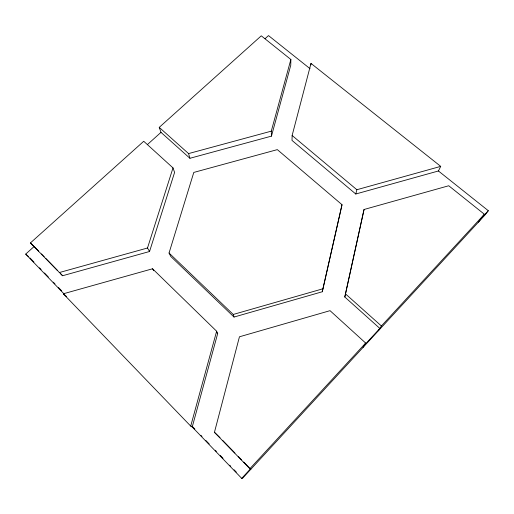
<?xml version="1.0" encoding="UTF-8"?>
<svg xmlns="http://www.w3.org/2000/svg" width="514" height="514" viewBox="0 0 514 514"><rect width="100%" height="100%" fill="white"/><g stroke="black" fill="none" stroke-linecap="round" stroke-linejoin="round"><path stroke-width="0.77" d="M290.866 59.483L290.763 65.252L271.463 136.133L189.923 158.28L160.985 132.355L159.231 127.369L261.279 35.819L290.866 59.483L271.283 131.16L271.463 136.133M292.132 135.49L292.01 140.418L355.778 194.009L438.429 170.976L440.723 166.375L310.996 63.408L292.132 135.49L356.857 189.724L440.723 166.375M310.906 64.841L310.996 63.408M322.272 291.766L342.016 204.701L277.329 149.625L193.791 172.428L169.048 253.016L170.776 256.447L234.024 317.048L322.272 291.766L342.016 204.701M364.355 345.247L379.852 328.427L344.798 297.015L364.041 209.494L448.741 185.753L484.368 214.248L478.425 222.138M344.798 297.015L364.041 209.494M355.778 194.009L356.857 189.724M250.96 469.128L249.849 468.729L214.447 432.306L239.447 336.792L330.033 310.668L365.66 343.056L363.09 347.368M193.701 427.86L190.713 426.1L63.312 293.79L152.542 268.777L216.632 331.222L217.679 333.567L192.23 426.993L241.715 478.373L242.409 478.412L485.28 214.691L488.3 210.708L438.429 170.976M190.713 426.1L216.632 331.222M149.548 251.5L174.599 172.415L173.006 167.905L143.727 141.279L30.397 242.955L62.592 275.735L149.548 251.5L147.505 248.005L173.006 167.905M378.362 330.791L381.401 325.979L484.368 214.248M249.849 468.729L365.66 343.056M241.715 478.373L250.414 468.929L243.777 462.105M481.348 218.251L488.3 210.708M63.909 293.777L25.7 254.102L34.162 246.489L38.621 251.076M147.473 144.511L160.985 132.355M265.044 38.704L268.507 35.588L310 68.651M169.048 253.016L233.24 314.459L322.876 288.797M59.2 272.587L147.505 248.005M159.231 127.369L188.561 153.59L271.283 131.16M214.447 432.306L220.005 437.658M63.312 293.79L66.679 296.649M25.7 254.102L28.405 256.486M345.761 294.124L381.401 325.979M30.397 242.955L34.162 246.489M216.529 332.449L217.679 333.567M41.409 253.942L44.198 256.814M45.868 258.529L57.574 270.576M60.363 273.442L62.592 275.735M222.768 440.498L234.93 453.007M238.252 456.419L241.567 459.831M30.043 258.009L33.924 262.037M39.462 267.788L41.126 269.516M44.455 272.966L48.329 276.988M53.321 282.167L54.979 283.889M58.307 287.339L61.629 290.796M192.037 426.132L194.812 429.01M200.897 435.332L202.002 436.476M205.876 440.498L209.198 443.948M215.289 450.264L216.394 451.414M220.268 455.436L223.037 458.308M229.681 465.202L230.786 466.346M234.108 469.796L236.318 472.09M152.542 268.777L153.737 270.711M233.24 314.459L234.024 317.048M188.561 153.59L189.923 158.28"/></g></svg>
